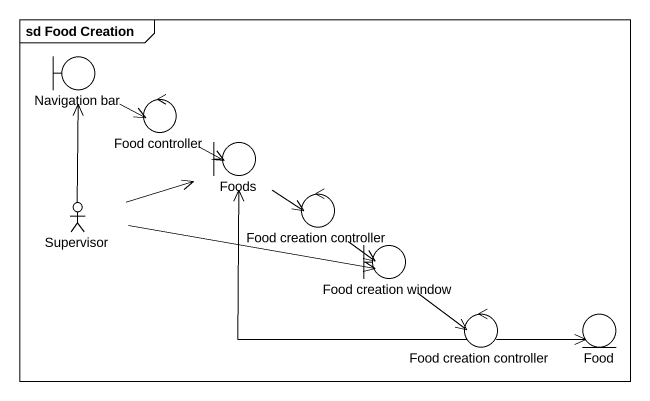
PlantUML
@startuml
mainframe sd Food Creation
boundary "Navigation bar" as Navigation_bar
control "Food controller" as Food_controller
boundary Foods
actor Supervisor
control "Food creation controller" as Food_creation_controller
boundary "Food creation window" as Food_creation_window
control "Food creation controller" as Food_creation_controller_2
entity Food
Navigation_bar -right-> Food_controller
Food_controller -right-> Foods
Foods --> Food_creation_controller
Supervisor -up-> Navigation_bar
Supervisor -right-> Foods
Supervisor -right-> Food_creation_window
Food_creation_controller --> Food_creation_window
Food_creation_window --> Food_creation_controller_2
Food_creation_controller_2 -up-> Foods
Food_creation_controller_2 -right-> Food
@enduml
